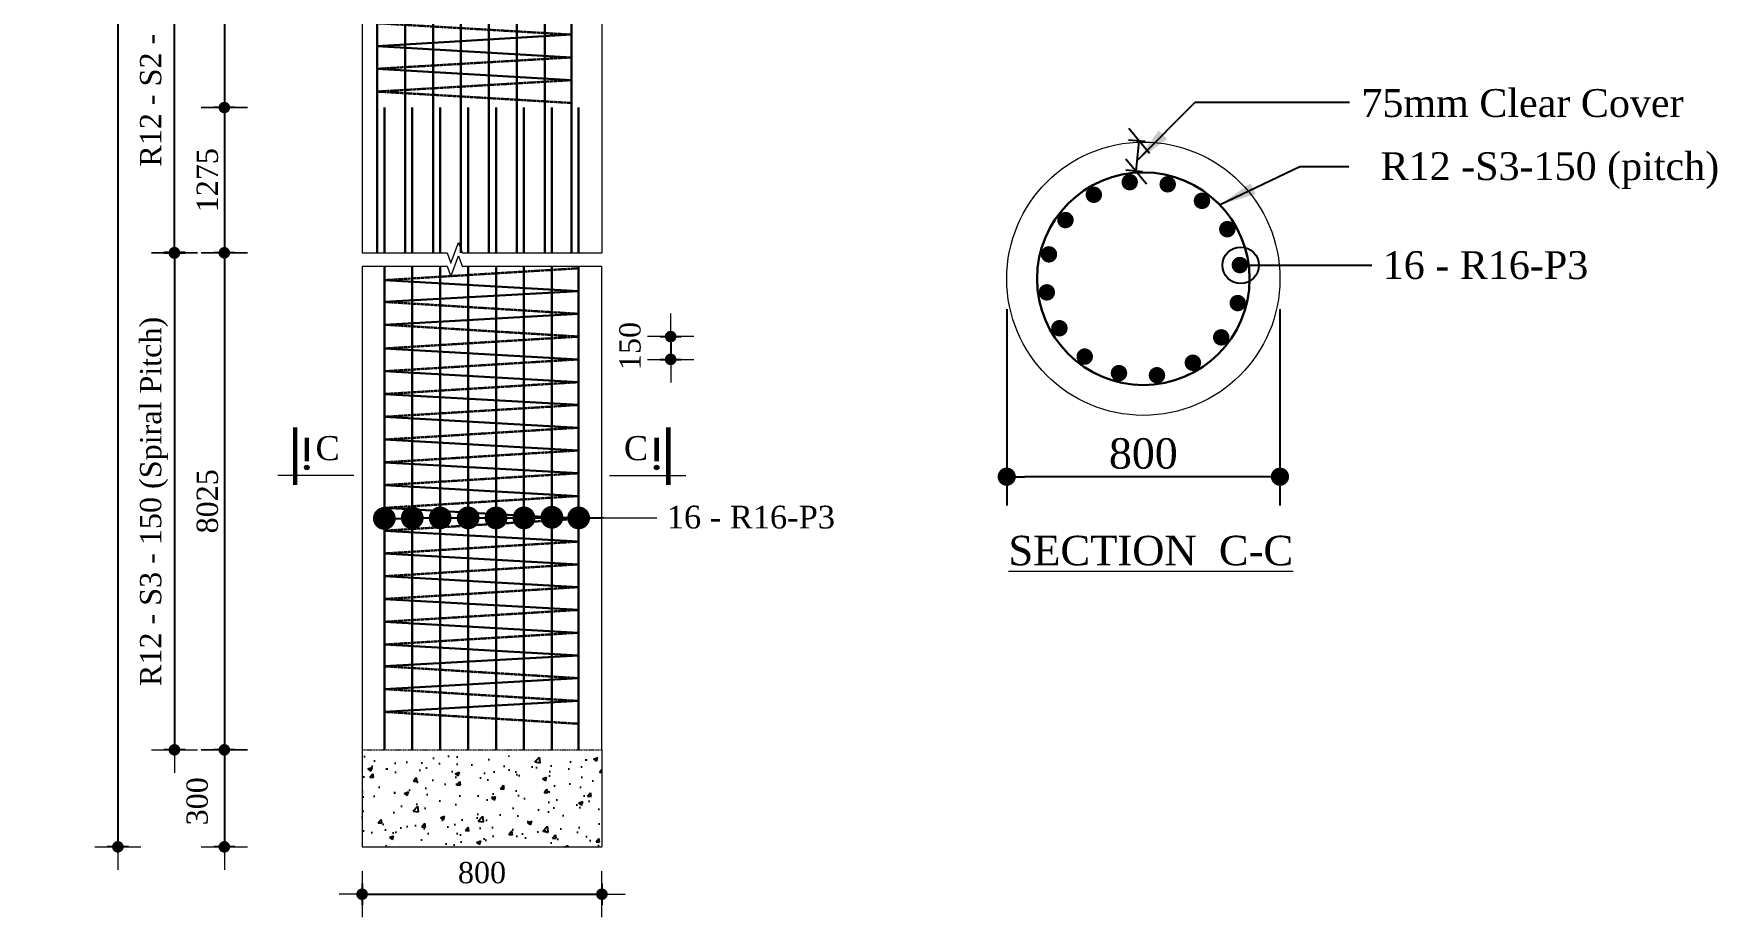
# Model space of a CAD drawing. Header units: inches. Extents: x -396 to 84373, y -33132 to 10226.
# Drawn here: x 23797 to 29343, y -13788 to -10878 of the extents above; entities that cross this region are included whole.
import ezdxf

# ---------------------------------------------------------------- set-up
doc = ezdxf.new("R2010")
doc.units = ezdxf.units.IN
doc.header["$LTSCALE"] = 15
doc.header["$MEASUREMENT"] = 0
doc.header["$PDMODE"] = 3
doc.header["$PDSIZE"] = -15
doc.linetypes.add('DASHED2', pattern=[0.375, 0.25, -0.125])
doc.linetypes.add('DASHEDX2', pattern=[38.1, 25.4, -12.7])
for name, color, linetype, lineweight in [('dim', 7, 'Continuous', 18), ('L.L', 200, 'Continuous', 18), ('Reinf.', 12, 'Continuous', 30), ('text', 7, 'Continuous', 20)]:
    doc.layers.add(name, color=color, linetype=linetype, lineweight=lineweight)
doc.layers.add('HATCH', color=35, linetype='Continuous')
doc.styles.get("Standard").update_dxf_attribs({"font": 'times.ttf'})
doc.dimstyles.new('ALTER', dxfattribs={"dimtxt": 110, "dimasz": 65, "dimexe": 95, "dimexo": 100, "dimgap": 30, "dimtad": 1, "dimdec": 0, "dimzin": 0, "dimdsep": 46, "dimtxsty": 'Standard', "dimblk": 'DOT', "dimcen": 35, "dimadec": 0, "dimazin": 0, "dimtfac": 1, "dimtdec": 0, "dimtofl": 0, "dimtmove": 0, "dimatfit": 3, "dimfxl": 1, "dimtolj": 1, "dimtzin": 0, "dimarcsym": 0})
doc.dimstyles.new('ISO-25', dxfattribs={"dimtxt": 75, "dimasz": 50, "dimexe": 95, "dimexo": 75.625, "dimgap": 60, "dimtad": 1, "dimdec": 1, "dimdsep": 46, "dimtxsty": 'Standard', "dimblk": 'DOT', "dimcen": 52.5, "dimclrd": 256, "dimclre": 256, "dimclrt": 256, "dimadec": 0, "dimazin": 0, "dimtfac": 1, "dimtdec": 1, "dimtix": 1, "dimtmove": 0, "dimatfit": 3, "dimldrblk": 'DOT', "dimfxl": 1, "dimlwd": -1, "dimarcsym": 0})
doc.dimstyles.new('ISO-70', dxfattribs={"dimscale": 0, "dimtxt": 70, "dimasz": 0.75, "dimexe": 35, "dimexo": 35, "dimgap": 20, "dimtad": 1, "dimdec": 0, "dimlfac": -1, "dimzin": 1, "dimdsep": 46, "dimtxsty": 'Standard', "dimblk": 'DIM', "dimcen": 60, "dimclrd": 256, "dimclre": 256, "dimclrt": 256, "dimadec": 0, "dimazin": 0, "dimtfac": 1, "dimtdec": 0, "dimtix": 1, "dimtofl": 0, "dimtmove": 0, "dimatfit": 3, "dimldrblk": 'DOT', "dimfxl": 35, "dimfxlon": 1, "dimtolj": 1, "dimlwd": 25, "dimarcsym": 0})

# ---------------------------------------------------------------- blocks, each defined once
blk = doc.blocks.new('DIM')
at = {"layer": 'dim'}
for p, q in [((0, -101.4), (0, 101.4)), ((-101.4, 0), (101.4, 0))]:
    blk.add_line(p, q, dxfattribs=at)
at = {"layer": 'dim', "const_width": 25.4}
blk.add_lwpolyline([(-12.7, 0, 1), (12.7, 0, 1)], format="xyb", close=True, dxfattribs=at)
blk = doc.blocks.new('*D98')
at = {"layer": 'Defpoints', "color": 0, "ltscale": 30, "transparency": 16777216}
for p in [(24349.5, -7339.2), (24074.9, -13556.2), (24879.3, -13556.2)]:
    blk.add_point(p, dxfattribs=at)
at = {"layer": 'dim', "lineweight": -2, "ltscale": 30, "transparency": 16777216}
for p, q in [((24109.9, -7339.2), (24039.9, -7339.2)), ((24109.9, -13556.2), (24039.9, -13556.2))]:
    blk.add_line(p, q, dxfattribs=at)
at = {"layer": 'dim', "lineweight": 25, "ltscale": 30, "transparency": 16777216}
blk.add_line((24074.9, -7340), (24074.9, -13555.5), dxfattribs=at)
at = {"layer": 'dim', "lineweight": 25, "ltscale": 30, "transparency": 16777216, "xscale": 0.75, "yscale": 0.75, "zscale": 0.75}
for p, rotation in [((24074.9, -7339.2), 90), ((24074.9, -13556.2), 270)]:
    blk.add_blockref('DIM', p, dxfattribs=dict(at, rotation=rotation))
at = {"layer": 'dim', "lineweight": 15, "ltscale": 30, "transparency": 16777216, "insert": (24019.3, -10447.7), "char_height": 70, "width": 255.111, "attachment_point": 5, "rotation": 90}
blk.add_mtext('\\A1;30000', dxfattribs=at)
blk = doc.blocks.new('_Dot')
at = {"color": 0, "linetype": 'ByBlock', "lineweight": -2}
blk.add_line((-0.5, 0), (-1, 0), dxfattribs=at)
at = {"color": 0, "linetype": 'ByBlock', "const_width": 0.5}
blk.add_lwpolyline([(-0.25, 0, 1), (0.25, 0, 1)], format="xyb", close=True, dxfattribs=at)
blk = doc.blocks.new('*D109')
at = {"layer": 'Defpoints', "color": 0, "ltscale": 30, "transparency": 16777216}
for p in [(24879.3, -9817.4), (24425.5, -11121.7), (24947.3, -11121.7)]:
    blk.add_point(p, dxfattribs=at)
at = {"layer": 'dim', "lineweight": -2, "ltscale": 30, "transparency": 16777216}
for p, q in [((24460.5, -9817.4), (24390.5, -9817.4)), ((24460.5, -11121.7), (24390.5, -11121.7))]:
    blk.add_line(p, q, dxfattribs=at)
at = {"layer": 'dim', "lineweight": 25, "ltscale": 30, "transparency": 16777216}
blk.add_line((24425.5, -9818.2), (24425.5, -11121), dxfattribs=at)
at = {"layer": 'dim', "lineweight": 25, "ltscale": 30, "transparency": 16777216, "xscale": 0.75, "yscale": 0.75, "zscale": 0.75}
for p, rotation in [((24425.5, -9817.4), 90), ((24425.5, -11121.7), 270)]:
    blk.add_blockref('DIM', p, dxfattribs=dict(at, rotation=rotation))
at = {"layer": 'dim', "lineweight": 15, "ltscale": 30, "transparency": 16777216, "insert": (24369.8, -10469.6), "char_height": 70, "width": 277.141, "attachment_point": 5, "rotation": 90}
blk.add_mtext('\\A1;9450', dxfattribs=at)
blk = doc.blocks.new('*D101')
at = {"layer": 'Defpoints', "color": 0, "ltscale": 30, "transparency": 16777216}
for p in [(24879.3, -11121.7), (24425.5, -11600.1), (24879.3, -11600.1)]:
    blk.add_point(p, dxfattribs=at)
at = {"layer": 'dim', "lineweight": -2, "ltscale": 30, "transparency": 16777216}
for p, q in [((24460.5, -11121.7), (24390.5, -11121.7)), ((24460.5, -11600.1), (24390.5, -11600.1))]:
    blk.add_line(p, q, dxfattribs=at)
at = {"layer": 'dim', "lineweight": 25, "ltscale": 30, "transparency": 16777216}
blk.add_line((24425.5, -11122.5), (24425.5, -11599.4), dxfattribs=at)
at = {"layer": 'dim', "lineweight": 25, "ltscale": 30, "transparency": 16777216, "xscale": 0.75, "yscale": 0.75, "zscale": 0.75}
for p, rotation in [((24425.5, -11121.7), 90), ((24425.5, -11600.1), 270)]:
    blk.add_blockref('DIM', p, dxfattribs=dict(at, rotation=rotation))
at = {"layer": 'dim', "lineweight": 15, "ltscale": 30, "transparency": 16777216, "insert": (24369.8, -11360.9), "char_height": 70, "attachment_point": 5, "rotation": 90}
blk.add_mtext('\\A1;1275', dxfattribs=at)
blk = doc.blocks.new('*D102')
at = {"layer": 'Defpoints', "color": 0, "ltscale": 30, "transparency": 16777216}
for p in [(24879.3, -11600.1), (24425.5, -13236.7), (24882, -13236.7)]:
    blk.add_point(p, dxfattribs=at)
at = {"layer": 'dim', "lineweight": -2, "ltscale": 30, "transparency": 16777216}
for p, q in [((24460.5, -11600.1), (24390.5, -11600.1)), ((24460.5, -13236.7), (24390.5, -13236.7))]:
    blk.add_line(p, q, dxfattribs=at)
at = {"layer": 'dim', "lineweight": 25, "ltscale": 30, "transparency": 16777216}
blk.add_line((24425.5, -11600.9), (24425.5, -13235.9), dxfattribs=at)
at = {"layer": 'dim', "lineweight": 25, "ltscale": 30, "transparency": 16777216, "xscale": 0.75, "yscale": 0.75, "zscale": 0.75}
for p, rotation in [((24425.5, -11600.1), 90), ((24425.5, -13236.7), 270)]:
    blk.add_blockref('DIM', p, dxfattribs=dict(at, rotation=rotation))
at = {"layer": 'dim', "lineweight": 15, "ltscale": 30, "transparency": 16777216, "insert": (24369.9, -12418.4), "char_height": 70, "attachment_point": 5, "rotation": 90}
blk.add_mtext('\\A1;8025', dxfattribs=at)
blk = doc.blocks.new('*D104')
at = {"layer": 'Defpoints', "color": 0, "ltscale": 30, "transparency": 16777216}
for p in [(24261.1, -9817.4), (24337.1, -9817.4), (24425.5, -11599.4)]:
    blk.add_point(p, dxfattribs=at)
at = {"layer": 'dim', "lineweight": -2, "ltscale": 30, "transparency": 16777216}
for p, q in [((24296.1, -9817.4), (24226.1, -9817.4)), ((24296.1, -11599.4), (24226.1, -11599.4))]:
    blk.add_line(p, q, dxfattribs=at)
at = {"layer": 'dim', "lineweight": 25, "ltscale": 30, "transparency": 16777216}
blk.add_line((24261.1, -11598.6), (24261.1, -9818.2), dxfattribs=at)
at = {"layer": 'dim', "lineweight": 25, "ltscale": 30, "transparency": 16777216, "xscale": 0.75, "yscale": 0.75, "zscale": 0.75}
for p, rotation in [((24261.1, -9817.4), 90), ((24261.1, -11599.4), 270)]:
    blk.add_blockref('DIM', p, dxfattribs=dict(at, rotation=rotation))
at = {"layer": 'dim', "lineweight": 15, "ltscale": 30, "transparency": 16777216, "insert": (24194.1, -10708.4), "char_height": 70, "attachment_point": 5, "rotation": 90}
blk.add_mtext('\\A1;R12 - S2 - 125 (Spiral Pitch)', dxfattribs=at)
blk = doc.blocks.new('*D105')
at = {"layer": 'Defpoints', "color": 0, "ltscale": 30, "transparency": 16777216}
for p in [(24425.5, -11600.9), (24261.1, -13236.7), (24501.6, -13236.7)]:
    blk.add_point(p, dxfattribs=at)
at = {"layer": 'dim', "lineweight": -2, "ltscale": 30, "transparency": 16777216}
for p, q in [((24296.1, -11600.9), (24226.1, -11600.9)), ((24296.1, -13236.7), (24226.1, -13236.7))]:
    blk.add_line(p, q, dxfattribs=at)
at = {"layer": 'dim', "lineweight": 25, "ltscale": 30, "transparency": 16777216}
blk.add_line((24261.1, -11601.6), (24261.1, -13235.9), dxfattribs=at)
at = {"layer": 'dim', "lineweight": 25, "ltscale": 30, "transparency": 16777216, "xscale": 0.75, "yscale": 0.75, "zscale": 0.75}
for p, rotation in [((24261.1, -11600.9), 90), ((24261.1, -13236.7), 270)]:
    blk.add_blockref('DIM', p, dxfattribs=dict(at, rotation=rotation))
at = {"layer": 'dim', "lineweight": 15, "ltscale": 30, "transparency": 16777216, "insert": (24194.1, -12418.8), "char_height": 70, "attachment_point": 5, "rotation": 90}
blk.add_mtext('\\A1;R12 - S3 - 150 (Spiral Pitch)', dxfattribs=at)
blk = doc.blocks.new('*D107')
at = {"layer": 'Defpoints', "color": 0, "ltscale": 30, "transparency": 16777216}
for p in [(24879.3, -13592.6), (25669.2, -13592.6), (25669.2, -13712.2)]:
    blk.add_point(p, dxfattribs=at)
at = {"layer": 'dim', "lineweight": -2, "ltscale": 30, "transparency": 16777216}
for p, q in [((24879.3, -13677.2), (24879.3, -13747.2)), ((25669.2, -13677.2), (25669.2, -13747.2))]:
    blk.add_line(p, q, dxfattribs=at)
at = {"layer": 'dim', "lineweight": 25, "ltscale": 30, "transparency": 16777216}
blk.add_line((24880, -13712.2), (25668.5, -13712.2), dxfattribs=at)
at = {"layer": 'dim', "lineweight": 25, "ltscale": 30, "transparency": 16777216, "xscale": 0.75, "yscale": 0.75, "zscale": 0.75, "rotation": 180}
blk.add_blockref('DIM', (24879.3, -13712.2), dxfattribs=at)
at = {"layer": 'dim', "lineweight": 25, "ltscale": 30, "transparency": 16777216, "xscale": 0.75, "yscale": 0.75, "zscale": 0.75}
blk.add_blockref('DIM', (25669.2, -13712.2), dxfattribs=at)
at = {"layer": 'dim', "lineweight": 15, "ltscale": 30, "transparency": 16777216, "insert": (25274.2, -13641.6), "char_height": 70, "attachment_point": 5}
blk.add_mtext('\\A1;800', dxfattribs=at)
blk = doc.blocks.new('*D108')
at = {"layer": 'Defpoints', "color": 0, "ltscale": 30, "transparency": 16777216}
for p in [(24879.3, -13236.7), (24425.5, -13556.2), (25669.2, -13556.2)]:
    blk.add_point(p, dxfattribs=at)
at = {"layer": 'dim', "lineweight": -2, "ltscale": 30, "transparency": 16777216}
for p, q in [((24460.5, -13236.7), (24390.5, -13236.7)), ((24460.5, -13556.2), (24390.5, -13556.2))]:
    blk.add_line(p, q, dxfattribs=at)
at = {"layer": 'dim', "lineweight": 25, "ltscale": 30, "transparency": 16777216}
blk.add_line((24425.5, -13237.4), (24425.5, -13555.5), dxfattribs=at)
at = {"layer": 'dim', "lineweight": 25, "ltscale": 30, "transparency": 16777216, "xscale": 0.75, "yscale": 0.75, "zscale": 0.75}
for p, rotation in [((24425.5, -13236.7), 90), ((24425.5, -13556.2), 270)]:
    blk.add_blockref('DIM', p, dxfattribs=dict(at, rotation=rotation))
at = {"layer": 'dim', "lineweight": 15, "ltscale": 30, "transparency": 16777216, "insert": (24336.3, -13406.2), "char_height": 70, "attachment_point": 5, "rotation": 90}
blk.add_mtext('\\A1;300', dxfattribs=at)
blk = doc.blocks.new('*D112')
at = {"layer": 'Defpoints', "color": 0, "ltscale": 30, "transparency": 16777216}
for p in [(25590.6, -11875.8), (25592.5, -11950.9), (25895.7, -11950.9)]:
    blk.add_point(p, dxfattribs=at)
at = {"layer": 'dim', "lineweight": -2, "ltscale": 30, "transparency": 16777216}
for p, q in [((25860.7, -11875.8), (25930.7, -11875.8)), ((25860.7, -11950.9), (25930.7, -11950.9))]:
    blk.add_line(p, q, dxfattribs=at)
at = {"layer": 'dim', "lineweight": 25, "ltscale": 30, "transparency": 16777216}
blk.add_line((25895.7, -11876.5), (25895.7, -11950.2), dxfattribs=at)
at = {"layer": 'dim', "lineweight": 25, "ltscale": 30, "transparency": 16777216, "xscale": 0.75, "yscale": 0.75, "zscale": 0.75}
for p, rotation in [((25895.7, -11875.8), 90), ((25895.7, -11950.9), 270)]:
    blk.add_blockref('DIM', p, dxfattribs=dict(at, rotation=rotation))
at = {"layer": 'dim', "lineweight": 15, "ltscale": 30, "transparency": 16777216, "insert": (25762, -11906.9), "char_height": 70, "attachment_point": 5, "rotation": 90}
blk.add_mtext('\\A1;150', dxfattribs=at)
blk = doc.blocks.new('*D113')
at = {"layer": 'Defpoints', "color": 0, "ltscale": 30, "transparency": 16777216}
for p in [(27002.6, -11685.3), (27902.6, -11685.3), (27002.6, -12337.3)]:
    blk.add_point(p, dxfattribs=at)
at = {"layer": 'dim', "color": 0, "lineweight": -2, "ltscale": 30, "transparency": 16777216}
for p, q in [((27002.6, -11785.3), (27002.6, -12432.3)), ((27902.6, -11785.3), (27902.6, -12432.3)), ((27842.6, -12337.3), (27062.6, -12337.3))]:
    blk.add_line(p, q, dxfattribs=at)
at = {"layer": 'dim', "color": 0, "lineweight": -2, "ltscale": 30, "transparency": 16777216, "xscale": 60, "yscale": 60, "zscale": 60, "rotation": 180}
blk.add_blockref('_Dot', (27002.6, -12337.3), dxfattribs=at)
at = {"layer": 'dim', "color": 0, "lineweight": -2, "ltscale": 30, "transparency": 16777216, "xscale": 60, "yscale": 60, "zscale": 60}
blk.add_blockref('_Dot', (27902.6, -12337.3), dxfattribs=at)
at = {"layer": 'dim', "color": 0, "lineweight": 15, "ltscale": 30, "transparency": 16777216, "insert": (27452.6, -12261.5), "char_height": 100, "attachment_point": 5}
blk.add_mtext('\\A1;800', dxfattribs=at)
blk = doc.blocks.new('_Oblique')
at = {"color": 0, "linetype": 'ByBlock', "lineweight": -2}
blk.add_line((-0.5, -0.5), (0.5, 0.5), dxfattribs=at)
blk = doc.blocks.new('*D114')
at = {"layer": 'Defpoints', "color": 0, "ltscale": 30, "transparency": 16777216}
for p in [(27438.7, -11232), (27493.9, -11237.2), (27484.5, -11336.8)]:
    blk.add_point(p, dxfattribs=at)
at = {"layer": 'dim', "lineweight": -2, "ltscale": 30, "transparency": 16777216}
for p, q in [((27459.1, -11233.9), (27403.9, -11228.7)), ((27449.6, -11333.5), (27394.4, -11328.2))]:
    blk.add_line(p, q, dxfattribs=at)
at = {"layer": 'dim', "lineweight": 25, "ltscale": 30, "transparency": 16777216}
blk.add_line((27429.2, -11331.5), (27438.7, -11232), dxfattribs=at)
at = {"layer": 'dim', "lineweight": 25, "ltscale": 30, "transparency": 16777216, "xscale": 75, "yscale": 75, "zscale": 75}
for p, rotation in [((27438.7, -11232), 84.56619030632406), ((27429.2, -11331.5), 264.566190306324)]:
    blk.add_blockref('_Oblique', p, dxfattribs=dict(at, rotation=rotation))
at = {"layer": 'dim', "ltscale": 30, "transparency": 16777216, "insert": (27381.5, -11253), "char_height": 70, "attachment_point": 5, "rotation": 84.5662}
blk.add_mtext('\\A1;  ', dxfattribs=at)
blk = doc.blocks.new('*U92')
at = {"layer": 'Reinf.', "ltscale": 0.05, "const_width": 27}
blk.add_lwpolyline([(-5.2, -12.5, 1), (5.2, 12.5, 1)], format="xyb", close=True, dxfattribs=at)
blk = doc.blocks.new('*U93')
at = {"layer": 'dim', "color": 0, "linetype": 'ByBlock', "lineweight": -2, "transparency": 16777216}
for p, rotation in [((43888.4, -12946.5), 134.9999999999999), ((44006.6, -12905.1), 112.5), ((44131.7, -12912.1), 89.99999999999997), ((44244.6, -12966.5), 67.49999999999999), ((43795, -13029.9), 157.5), ((44328.1, -13059.9), 44.99999999999996), ((43740.6, -13142.8), 180), ((44369.4, -13178.1), 22.49999999999994), ((43733.6, -13267.9), 202.4999999999999), ((43775, -13386.1), 224.9999999999999), ((44308, -13416.1), 337.4999999999999), ((43858.4, -13479.5), 247.5), ((44214.6, -13499.6), 315.0000000000001), ((43971.3, -13533.9), 270), ((44096.4, -13540.9), 292.4999999999999)]:
    blk.add_blockref('*U92', p, dxfattribs=dict(at, rotation=rotation))
blk.add_blockref('*U92', (44362.4, -13303.2), dxfattribs=at)

msp = doc.modelspace()

# ---------------------------------------------------------------- hatches: boundary and pattern name
at = {"layer": 'HATCH', "ltscale": 30}
h = msp.add_hatch(dxfattribs=at)
h.set_pattern_fill('AR-CONC', color=256, scale=20, style=0)
h.set_pattern_definition([(50, (30342.53, 38296.88), (143.45204, -12.55043), [15, -165]), (355, (30342.53, 38296.88), (-27.75027, 150.43843), [12, -132]), (100.4514, (30354.48, 38295.83), (115.70188, 137.8879), [12.74804, -140.22842]), (46.1842, (30342.53, 38336.88), (213.4482, -33.1038), [22.5, -247.5]), (96.6356, (30360.32, 38334.12), (186.9325, 194.8236), [19.1221, -210.3426]), (351.1842, (30342.53, 38336.88), (186.9324, 194.8237), [18, -198]), (21, (30362.53, 38326.88), (119.3814, -80.52378), [15, -165]), (326, (30362.53, 38326.88), (48.66307, 145.03), [12, -132]), (71.4514, (30372.48, 38320.17), (168.04453, 64.5061), [12.74804, -140.22842]), (37.5, (30342.53, 38296.88), (2.43197, 66.57877), [0, -130.4, 0, -134, 0, -132.5]), (7.5, (30342.53, 38296.88), (52.61391, 78.88234), [0, -76.4, 0, -127.4, 0, -50.5]), (327.5, (30297.93, 38296.88), (106.764487, -4.510974), [0, -50, 0, -156, 0, -207]), (317.5, (30277.93, 38296.88), (116.63723, 20.021), [0, -65, 0, -103.6, 0, -147])])
h.paths.add_polyline_path([(25669.23, -13256.22), (24879.26, -13256.22), (24879.26, -13556.22), (25669.23, -13556.22)])
at = {"layer": 'text', "ltscale": 5}
h = msp.add_hatch(color=5, dxfattribs=at)
h.set_gradient(color1=(0, 0, 255), one_color=1, tint=1, name='CYLINDER')
h.paths.add_polyline_path([(24689.58, -12307.12, 1), (24704.45, -12307.12, 1)])
h = msp.add_hatch(color=5, dxfattribs=at)
h.set_gradient(color1=(0, 0, 255), one_color=1, tint=1, name='CYLINDER')
h.paths.add_polyline_path([(25856.96, -12307.12, -1), (25842.08, -12307.12, -1)])

# ---------------------------------------------------------------- linework, layer by layer
at = {"layer": 'L.L', "ltscale": 5}
for p, q in [((25669.23, -10821.29), (25669.23, -11600.11)), ((24879.26, -11644.19), (24879.26, -13236.7)), ((24879.26, -13236.7), (24879.26, -13556.22)), ((25669.23, -13235.36), (25669.23, -13556.22)), ((24879.26, -13556.22), (25669.23, -13556.22))]:
    msp.add_line(p, q, dxfattribs=at)
at = {"layer": 'L.L', "linetype": 'DASHED2'}
msp.add_line((24879.26, -13236.7), (25669.23, -13236.7), dxfattribs=at)
at = {"layer": 'L.L', "ltscale": 5}
for points in [[(24879.26, -9208.24), (24879.26, -11600.11), (25159.26, -11600.11), (25171.76, -11634.46), (25196.76, -11565.77), (25209.26, -11600.11), (25669.23, -11600.11)], [(24879.26, -11644.19), (25159.26, -11644.19), (25171.76, -11678.53), (25196.76, -11609.84), (25209.26, -11644.19), (25669.23, -11644.19)], [(25669.23, -13236.7), (25669.23, -11644.19)]]:
    msp.add_lwpolyline(points, dxfattribs=at)
msp.add_circle((27452.6, -11685.33), 450, dxfattribs=at)
at = {"layer": 'Reinf.', "ltscale": 5}
for p, q in [((25020.99, -11600.11), (25020.99, -9243.54)), ((25112.99, -11600.11), (25112.99, -9243.54)), ((25204.99, -11600.11), (25204.99, -9243.54)), ((25296.99, -11600.11), (25296.99, -9243.54)), ((25388.99, -11600.11), (25388.99, -9243.54)), ((25480.99, -11600.11), (25480.99, -9243.54)), ((24928.99, -10919.04), (25568.96, -10881.54)), ((24928.99, -10919.04), (25568.96, -10881.54)), ((24928.99, -10919.04), (25568.96, -10956.54)), ((24928.99, -10919.04), (25568.96, -10956.54)), ((24928.99, -10994.04), (25568.96, -11031.54)), ((24928.99, -10994.04), (25568.96, -11031.54)), ((25044.53, -11600.11), (25044.53, -11121.73)), ((25136.53, -11600.11), (25136.53, -11121.73)), ((25228.53, -11600.11), (25228.53, -11121.73)), ((25320.53, -11600.11), (25320.53, -11121.73)), ((25412.53, -11600.11), (25412.53, -11121.73)), ((25504.53, -11600.11), (25504.53, -11121.73)), ((25044.53, -12488.09), (25044.53, -11644.19)), ((25136.53, -12488.09), (25136.53, -11644.19)), ((25228.53, -12488.09), (25228.53, -11644.19)), ((25320.53, -12488.09), (25320.53, -11644.19)), ((25412.53, -12488.09), (25412.53, -11644.19)), ((25504.53, -12488.09), (25504.53, -11644.19)), ((25592.5, -11725.91), (24952.53, -11690.08)), ((25592.5, -11725.91), (24952.53, -11690.08)), ((25592.5, -11725.91), (24952.53, -11761.73)), ((25592.5, -11725.91), (24952.53, -11761.73)), ((25592.5, -11800.91), (24952.53, -11836.73)), ((25592.5, -11800.91), (24952.53, -11836.73)), ((25592.5, -11950.91), (24952.53, -11915.08)), ((25592.5, -11950.91), (24952.53, -11915.08)), ((25592.5, -12025.91), (24952.53, -11990.08)), ((25592.5, -12025.91), (24952.53, -11990.08)), ((25592.5, -12100.91), (24952.53, -12065.08)), ((25592.5, -12100.91), (24952.53, -12065.08)), ((25592.5, -12175.91), (24952.53, -12140.08)), ((25592.5, -12175.91), (24952.53, -12140.08)), ((25592.5, -12250.91), (24952.53, -12215.08)), ((25592.5, -12250.91), (24952.53, -12215.08)), ((25592.5, -12325.91), (24952.53, -12290.08)), ((25592.5, -12325.91), (24952.53, -12290.08)), ((25592.5, -12400.91), (24952.53, -12365.08)), ((25592.5, -12400.91), (24952.53, -12365.08)), ((25592.5, -12475.91), (24952.53, -12440.08)), ((25044.53, -13236.7), (25044.53, -12440.19)), ((25136.53, -13236.7), (25136.53, -12440.19)), ((25228.53, -13236.7), (25228.53, -12440.19)), ((25320.53, -13236.7), (25320.53, -12440.19)), ((25412.53, -13236.7), (25412.53, -12440.19)), ((25504.53, -13236.7), (25504.53, -12440.19)), ((25592.5, -12550.91), (24952.53, -12515.08)), ((25592.5, -12625.91), (24952.53, -12590.08)), ((25592.5, -12700.91), (24952.53, -12665.08)), ((25592.5, -12775.91), (24952.53, -12740.08)), ((25592.5, -12850.91), (24952.53, -12815.08)), ((25592.5, -12925.91), (24952.53, -12890.08)), ((25592.5, -12925.91), (24952.53, -12961.73)), ((25592.5, -13000.91), (24952.53, -13036.73)), ((25592.5, -13075.91), (24952.53, -13111.73))]:
    msp.add_line(p, q, dxfattribs=at)
at = {"layer": 'Reinf.', "linetype": 'DASHEDX2', "ltscale": 0.007}
for p, q in [((25568.96, -10881.54), (24928.99, -10844.04)), ((25568.96, -10956.54), (24928.99, -10994.04)), ((25568.96, -11031.54), (24928.99, -11069.04)), ((25568.96, -11106.54), (24928.99, -11069.04)), ((24952.53, -11690.08), (25592.5, -11650.91)), ((24952.53, -11690.08), (25592.5, -11650.91)), ((24952.53, -11761.73), (25592.5, -11800.91)), ((24952.53, -11761.73), (25592.5, -11800.91)), ((24952.53, -11836.73), (25592.5, -11875.91)), ((24952.53, -11915.08), (25592.5, -11875.91)), ((24952.53, -11990.08), (25592.5, -11950.91)), ((24952.53, -11990.08), (25592.5, -11950.91)), ((24952.53, -12065.08), (25592.5, -12025.91)), ((24952.53, -12065.08), (25592.5, -12025.91)), ((24952.53, -12140.08), (25592.5, -12100.91)), ((24952.53, -12140.08), (25592.5, -12100.91)), ((24952.53, -12215.08), (25592.5, -12175.91)), ((24952.53, -12215.08), (25592.5, -12175.91)), ((24952.53, -12290.08), (25592.5, -12250.91)), ((24952.53, -12365.08), (25592.5, -12325.91)), ((24952.53, -12440.08), (25592.5, -12400.91)), ((24952.53, -12515.08), (25592.5, -12475.91)), ((24952.53, -12590.08), (25592.5, -12550.91)), ((24952.53, -12665.08), (25592.5, -12625.91)), ((24952.53, -12740.08), (25592.5, -12700.91)), ((24952.53, -12815.08), (25592.5, -12775.91)), ((24952.53, -12890.08), (25592.5, -12850.91)), ((24952.53, -12961.73), (25592.5, -13000.91)), ((24952.53, -13036.73), (25592.5, -13075.91)), ((24952.53, -13111.73), (25592.5, -13150.91))]:
    msp.add_line(p, q, dxfattribs=at)
at = {"layer": 'Reinf.', "ltscale": 5}
for points in [[(24928.99, -11600.11), (24928.99, -9243.54)], [(25568.96, -11600.11), (25568.96, -9243.54)], [(24952.53, -11600.11), (24952.53, -11121.73)], [(25592.5, -11600.11), (25592.5, -11121.73)], [(24952.53, -12488.09), (24952.53, -11644.19)], [(25592.5, -12488.09), (25592.5, -11644.19)], [(24952.53, -13236.7), (24952.53, -12440.19)], [(25592.5, -13236.7), (25592.5, -12440.19)]]:
    msp.add_lwpolyline(points, dxfattribs=at)
at = {"layer": 'Reinf.', "ltscale": 0.05}
msp.add_circle((27452.6, -11685.33), 350, dxfattribs=at)
at = {"layer": 'text', "ltscale": 5}
for p, q in [((24852.36, -12332.96), (24601.19, -12332.96)), ((25694.18, -12332.96), (25945.34, -12332.96))]:
    msp.add_line(p, q, dxfattribs=at)
at = {"layer": 'text', "ltscale": 5, "const_width": 14.87}
for points in [[(24658.69, -12364.25), (24658.69, -12175.25)], [(25887.85, -12364.25), (25887.85, -12175.25)], [(24697.02, -12286.29), (24697.02, -12208.33)], [(25849.52, -12286.29), (25849.52, -12208.33)]]:
    msp.add_lwpolyline(points, dxfattribs=at)
at = {"layer": 'text', "ltscale": 5}
for centre in [(24697.02, -12307.12), (25849.52, -12307.12)]:
    msp.add_circle(centre, 7.44, dxfattribs=at)

# ---------------------------------------------------------------- block references
at = {"layer": 'dim'}
msp.add_blockref('*U93', (-16598.91, 1537.68), dxfattribs=at)

# ---------------------------------------------------------------- texts
at = {"layer": 'text'}
for s, height, p in [('C', 79.33, (24725.88, -12282.83)), ('C', 79.33, (25741.67, -12282.83)), ('16 - R16-P3', 75, (25882.99, -12507.79))]:
    msp.add_text(s, height=height, dxfattribs=at).set_placement(p)
at = {"layer": 'text', "ltscale": 30, "attachment_point": 1}
for s, insert, char_height, width in [('75mm Clear Cover', (28170.8, -11060.92), 91.6667, 1538.1279), ('R12 -S3-150 (pitch)', (28234.1, -11268.88), 91.6667, 1509.7376), ('16 - R16-P3', (28241.2, -11594.61), 91.6667, 1439.4059), ('{\\LSECTION  C-C}', (27008.16, -12531.8), 97.2, 6300.5129)]:
    msp.add_mtext(s, dxfattribs=dict(at, insert=insert, char_height=char_height, width=width))

# ---------------------------------------------------------------- dimensions: what is measured, and where the dimension line sits
at = {"layer": 'dim', "lineweight": 15, "ltscale": 30}
for base, p1, p2, text, override, picture, middle in [((24074.93, -13556.22), (24349.48, -7339.22), (24879.26, -13556.22), '30000', {"dimscale": 1}, '*D98', (24074.93, -10447.72)), ((25895.69, -11950.91), (25590.6, -11875.76), (25592.5, -11950.91), '150', {"dimscale": 1, "dimtmove": 2}, '*D112', (25762, -11906.95)), ((24425.53, -13556.22), (24879.26, -13236.7), (25669.23, -13556.22), '300', {"dimscale": 1, "dimtmove": 1}, '*D108', (24391.91, -13406.22))]:
    dim = msp.add_linear_dim(base=base, p1=p1, p2=p2, angle=90, text=text, dimstyle='ISO-70', override=override, dxfattribs=at)
    dim.commit()
    dim.dimension.update_dxf_attribs({"geometry": picture, "text_midpoint": middle, "dimtype": 160})
for base, p1, p2, angle, text, picture, middle in [((24261.05, -9817.43), (24425.53, -11599.36), (24337.11, -9817.43), 270, 'R12 - S2 - 125 (Spiral Pitch)', '*D104', (24194.12, -10708.4)), ((24425.53, -11121.73), (24879.26, -9817.43), (24947.26, -11121.73), 90, '9450', '*D109', (24369.82, -10469.58)), ((24425.53, -11600.11), (24879.26, -11121.73), (24879.26, -11600.11), 90, '1275', '*D101', (24369.82, -11360.92)), ((24261.05, -13236.7), (24425.53, -11600.86), (24501.58, -13236.7), 90, 'R12 - S3 - 150 (Spiral Pitch)', '*D105', (24194.12, -12418.78)), ((24425.53, -13236.7), (24879.26, -11600.11), (24881.97, -13236.7), 90, '8025', '*D102', (24369.92, -12418.41))]:
    dim = msp.add_linear_dim(base=base, p1=p1, p2=p2, angle=angle, text=text, dimstyle='ISO-70', override={"dimscale": 1, "dimtmove": 1}, dxfattribs=at)
    dim.commit()
    dim.dimension.update_dxf_attribs({"geometry": picture, "text_midpoint": middle})
at = {"layer": 'dim', "ltscale": 30}
dim = msp.add_linear_dim(base=(27438.71, -11231.98), p1=(27484.48, -11336.78), p2=(27493.94, -11237.23), angle=84.56619, text='  ', dimstyle='ISO-70', override={"dimscale": 1, "dimasz": 75, "dimblk1": 'Oblique', "dimblk2": 'Oblique', "dimsah": 1}, dxfattribs=at)
dim.commit()
dim.dimension.update_dxf_attribs({"geometry": '*D114', "text_midpoint": (27436.22, -11258.18), "dimtype": 161})
at = {"layer": 'dim', "lineweight": 15, "ltscale": 30}
dim = msp.add_linear_dim(base=(27002.6, -12337.33), p1=(27902.6, -11685.33), p2=(27002.6, -11685.33), text='800', dimstyle='ALTER', override={"dimtxt": 100, "dimasz": 60, "dimgap": 25}, dxfattribs=at)
dim.commit()
dim.dimension.update_dxf_attribs({"geometry": '*D113', "text_midpoint": (27452.6, -12261.47)})
dim = msp.add_linear_dim(base=(25669.23, -13712.21), p1=(24879.26, -13592.57), p2=(25669.23, -13592.57), text='800', dimstyle='ISO-70', override={"dimscale": 1, "dimgap": 35, "dimtmove": 1}, dxfattribs=at)
dim.commit()
dim.dimension.update_dxf_attribs({"geometry": '*D107', "text_midpoint": (25274.25, -13712.21), "dimtype": 160})

# ---------------------------------------------------------------- leaders
at = {"layer": 'text', "lineweight": 13, "ltscale": 30}
for points, override in [([(27432.57, -11296.54), (27623.17, -11103.94), (28131.2, -11103.94)], {"dimasz": 120, "dimtad": 0}), ([(27706.06, -11440.9), (27967.55, -11315.64), (28129.9, -11315.64)], {"dimasz": 120, "dimtad": 0}), ([(27773.23, -11640.95), (28205.33, -11640.95)], {"dimasz": 120, "dimtad": 0, "dimldrblk": 'DotBlank'})]:
    msp.add_leader(points, dimstyle='ALTER', override=override, dxfattribs=at)
at = {"layer": 'text', "lineweight": 15, "ltscale": 5}
for points in [[(24952.53, -12474.71), (25793.03, -12473.03)], [(25044.53, -12473.03), (25793, -12473.03)], [(25136.53, -12473.03), (25849.73, -12473.03)], [(25228.53, -12473.03), (25795.43, -12473.03)], [(25320.53, -12473.03), (25849.73, -12473.03)], [(25412.53, -12473.03), (25849.73, -12473.03)], [(25504.53, -12470.98), (25849.73, -12473.03)], [(25592.5, -12473.03), (25797.54, -12473.03)]]:
    msp.add_leader(points, dimstyle='ISO-25', override={"dimasz": 75, "dimtad": 0}, dxfattribs=at)

doc.saveas('drawing.dxf')
